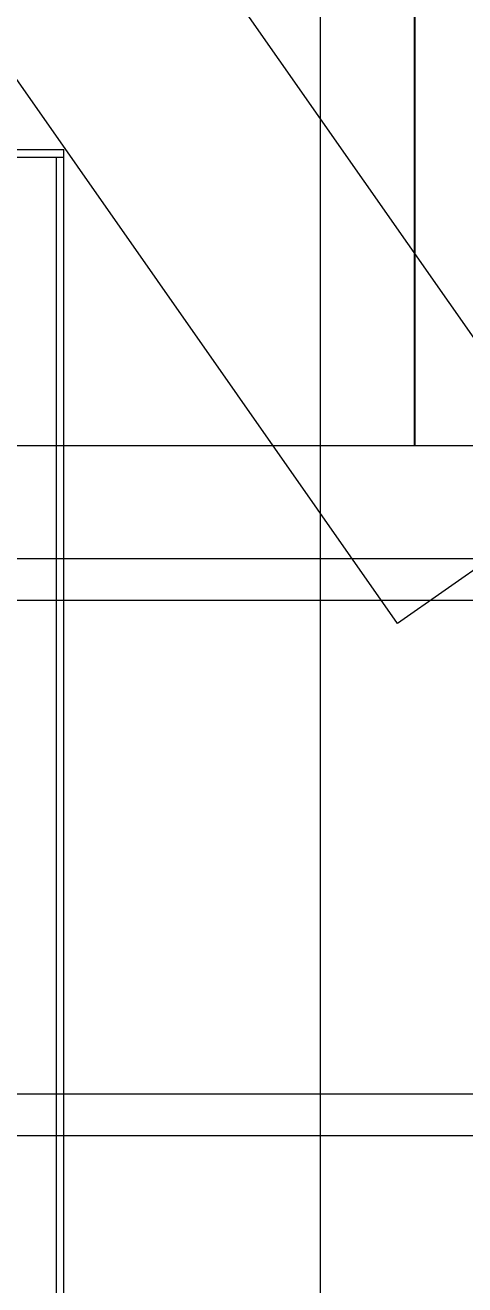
# Model space of a CAD drawing. Header units: millimetres. Extents: x -2500 to 58855, y -53268 to 6837.
# Drawn here: x 1621.7 to 1738.2, y -34542.6 to -34208.5 of the extents above; entities that cross this region are included whole.
import ezdxf

# ---------------------------------------------------------------- set-up
doc = ezdxf.new("R2010")
doc.units = ezdxf.units.MM
for name, color, linetype, lineweight in [('COTAS_O', 1, 'Continuous', 0), ('COTAS_R', 1, 'Continuous', 0), ('frontal_secador', 7, 'Continuous', 0), ('frontal_tolva', 7, 'Continuous', 0)]:
    doc.layers.add(name, color=color, linetype=linetype, lineweight=lineweight)
doc.dimstyles.new('R19_100', dxfattribs={"dimtxt": 250, "dimasz": 150, "dimexe": 150, "dimexo": 80, "dimgap": 100, "dimtad": 1, "dimtih": 1, "dimtoh": 1, "dimdsep": 46, "dimcen": 0.09, "dimadec": 0, "dimazin": 0, "dimtfac": 1, "dimtdec": 4, "dimtofl": 0, "dimtmove": 0, "dimatfit": 3, "dimfxl": 1, "dimtolj": 1, "dimtzin": 0, "dimarcsym": 0})

# ---------------------------------------------------------------- blocks, each defined once
blk = doc.blocks.new('*D37')
at = {"layer": 'COTAS_R', "color": 0, "lineweight": -2, "transparency": 16777216}
for p, q in [((-1750, -35420), (-1750, -34450)), ((2600, -35420), (2600, -34450)), ((-1600, -34600), (2450, -34600))]:
    blk.add_line(p, q, dxfattribs=at)
at = {"layer": 'COTAS_R', "color": 0, "transparency": 16777216}
for points in [[(-1600, -34575), (-1600, -34625), (-1750, -34600)], [(2450, -34575), (2450, -34625), (2600, -34600)]]:
    blk.add_solid(points, dxfattribs=at)
at = {"layer": 'Defpoints', "color": 0, "transparency": 16777216}
for p in [(2600, -34600), (-1750, -35500), (2600, -35500)]:
    blk.add_point(p, dxfattribs=at)
blk = doc.blocks.new('*D39')
at = {"layer": 'COTAS_O', "color": 0, "lineweight": -2, "transparency": 16777216}
for p, q in [((-1725, -34320), (-1725, -33550)), ((1725, -34320), (1725, -33550)), ((-1575, -33700), (1575, -33700))]:
    blk.add_line(p, q, dxfattribs=at)
at = {"layer": 'COTAS_O', "color": 0, "transparency": 16777216}
for points in [[(-1575, -33675), (-1575, -33725), (-1725, -33700)], [(1575, -33675), (1575, -33725), (1725, -33700)]]:
    blk.add_solid(points, dxfattribs=at)
at = {"layer": 'Defpoints', "color": 0, "transparency": 16777216}
for p in [(1725, -33700), (-1725, -34400), (1725, -34400)]:
    blk.add_point(p, dxfattribs=at)

msp = doc.modelspace()

# ---------------------------------------------------------------- linework, layer by layer
at = {"layer": 'frontal_secador'}
for p, q in [((1700, -35975), (1700, -33010)), ((1505, -34241.5), (1632, -34241.5)), ((1632, -34243.5), (1632, -34241.5)), ((1505, -34243.5), (1632, -34243.5)), ((1630, -34243.5), (1632, -34243.5)), ((1630, -34743.5), (1630, -34243.5)), ((1632, -34743.5), (1632, -34243.5)), ((1550, -34320), (2250, -34320))]:
    msp.add_line(p, q, dxfattribs=at)
at = {"layer": 'frontal_tolva'}
for p, q in [((1769.584, -34332.806), (722.584, -32835.806)), ((1720.416, -34367.194), (673.416, -32870.194)), ((1769.584, -34332.806), (1720.416, -34367.194)), ((-1821.5, -34350), (1821.5, -34350)), ((-1821.5, -34361), (1821.5, -34361)), ((-1821.5, -34492), (1821.5, -34492)), ((-1821.5, -34503), (1821.5, -34503))]:
    msp.add_line(p, q, dxfattribs=at)

# ---------------------------------------------------------------- dimensions: what is measured, and where the dimension line sits
at = {"layer": 'COTAS_O'}
dim = msp.add_aligned_dim(p1=(-1725, -34400), p2=(1725, -34400), distance=700, text='<> O', dimstyle='R19_100', dxfattribs=at)
dim.commit()
dim.dimension.update_dxf_attribs({"geometry": '*D39', "text_midpoint": (0, -33700)})
at = {"layer": 'COTAS_R'}
dim = msp.add_aligned_dim(p1=(-1750, -35500), p2=(2600, -35500), distance=900, text='<> R', dimstyle='R19_100', dxfattribs=at)
dim.commit()
dim.dimension.update_dxf_attribs({"geometry": '*D37', "text_midpoint": (425, -34600)})

doc.saveas('drawing.dxf')
